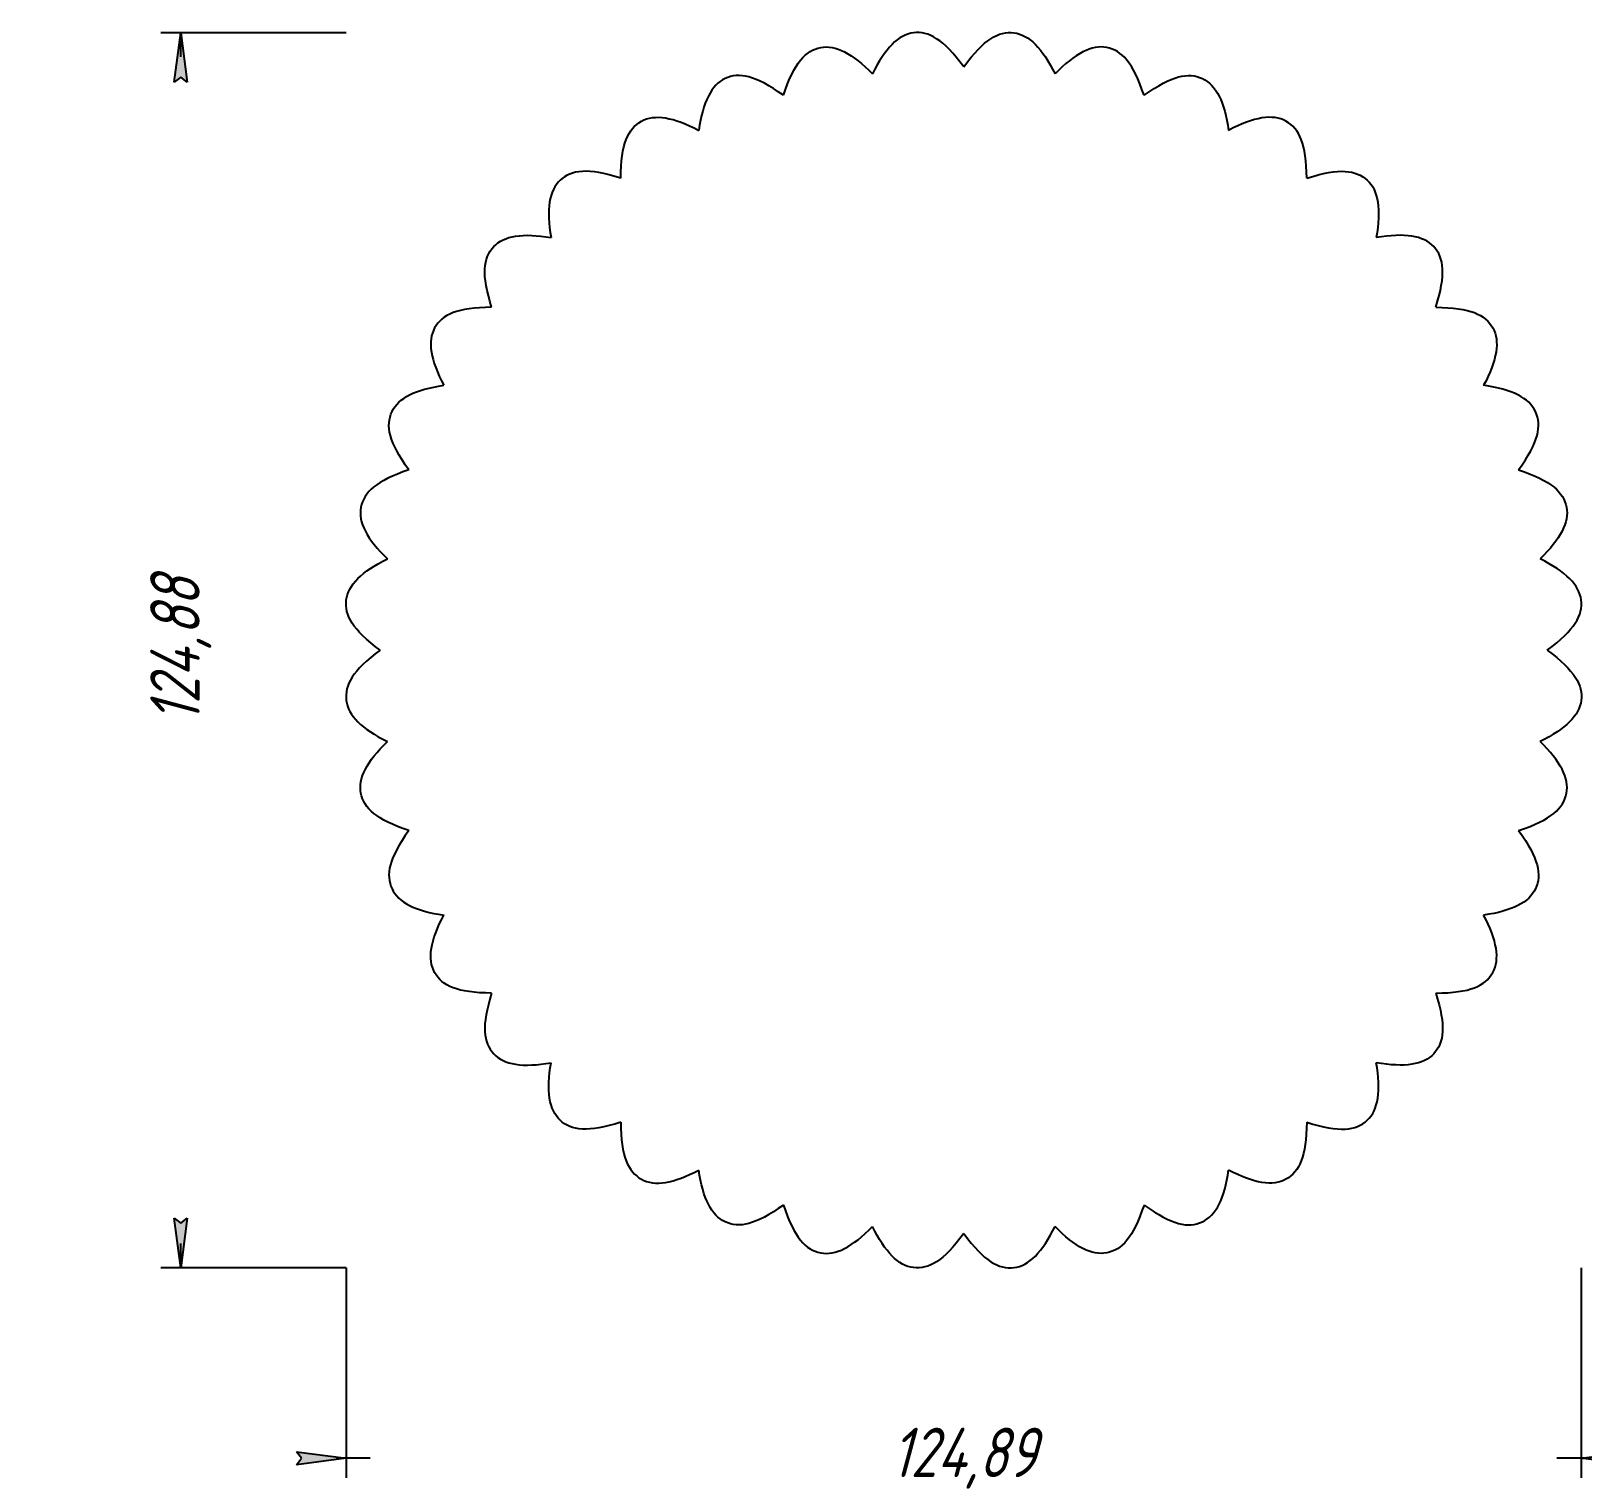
# Model space of a CAD drawing. Header units: millimetres. Extents: x -234 to 187, y -256 to 277.
# Drawn here: x -162.1 to -5.2, y -256.5 to -110.2 of the extents above; entities that cross this region are included whole.
import ezdxf

# ---------------------------------------------------------------- set-up
doc = ezdxf.new("R2010")
doc.units = ezdxf.units.MM
doc.linetypes.add('K5LT32769', pattern=[0])
doc.linetypes.add('K5LT_THIN', pattern=[0])
doc.styles.add('KDIMTEXTSTYLE', font='GOST_AU.SHX', dxfattribs={"width": 0.96, "oblique": 15, "height": 5})
doc.dimstyles.new('KDIMSTYLE (1.00)', dxfattribs={"dimtxt": 5, "dimasz": 1, "dimexe": 2, "dimexo": 0, "dimgap": 1, "dimtad": 1, "dimtxsty": 'KDIMTEXTSTYLE', "dimsah": 1, "dimcen": 0, "dimdle": 1, "dimadec": 0, "dimazin": 0, "dimtfac": 0.667, "dimtmove": 0, "dimatfit": 3, "dimfxl": 1, "dimtvp": 1, "dimtolj": 1, "dimtzin": 0, "dimarcsym": 0})

# ---------------------------------------------------------------- blocks, each defined once
blk = doc.blocks.new('KDIMARROW_01')
blk.add_hatch(color=0).paths.add_polyline_path([(0, 0), (-5, 0.658262491226197), (-4.5, 6e-16), (-5, -0.6582624912261956)])
at = {"color": 0, "linetype": 'K5LT_THIN'}
for p, q in [((-4.5, 6e-16), (-5, 0.658262491226197)), ((-5, 0.658262491226197), (0, 0)), ((0, 0), (-5, -0.6582624912261956)), ((-5, -0.6582624912261956), (-4.5, 6e-16)), ((0, 0), (-1, 0))]:
    blk.add_line(p, q, dxfattribs=at)

msp = doc.modelspace()

# ---------------------------------------------------------------- linework, layer by layer
at = {"color": 30, "linetype": 'K5LT32769', "true_color": 0xff8000}
for points in [[(-67.78498452229869, -113.7725372973801), (-69.87265181209968, -110.9576833198361), (-71.30265325474684, -110.1581755032983), (-72.86898917767184, -110.3384257121328), (-74.36847764743759, -110.5109832752101), (-75.75035390810442, -111.897816438588), (-77.01461795967231, -114.4989252022666)], [(-67.78498452229869, -113.7725372973801), (-65.6973172324977, -110.9576833198361), (-64.26731578985053, -110.1581755032983), (-62.70097986692554, -110.3384257121328), (-61.20149139715978, -110.5109832752101), (-59.81961513649296, -111.897816438588), (-58.55535108492506, -114.4989252022666)], [(-86.0169871904204, -116.6602028359663), (-84.90133532634408, -113.3379929470545), (-83.78838463844885, -112.1357210805486), (-82.24301027447436, -111.8231247971405), (-80.76358877469539, -111.5238693719141), (-79.02079133642805, -112.4158028402895), (-77.01461795967231, -114.4989252022666)], [(-49.55298185417697, -116.6602028359663), (-50.6686337182533, -113.3379929470545), (-51.78158440614853, -112.1357210805486), (-53.32695877012301, -111.8231247971405), (-54.80638026990197, -111.5238693719141), (-56.54917770816932, -112.4158028402895), (-58.55535108492506, -114.4989252022666)], [(-86.01698719042037, -116.6602028359663), (-88.8723144859869, -114.6282422893531), (-90.47938817877377, -114.3097599183645), (-91.91336178720923, -114.965212473124), (-93.28613684799059, -115.5926918879516), (-94.17182425456477, -117.3386718536658), (-94.57042400693174, -120.2031523702666)], [(-49.55298185417701, -116.6602028359663), (-46.69765455861047, -114.6282422893531), (-45.0905808658236, -114.3097599183645), (-43.65660725738815, -114.965212473124), (-42.28383219660678, -115.5926918879516), (-41.3981447900326, -117.3386718536658), (-40.99954503766562, -120.2031523702666)], [(-102.4643144075538, -125.0405346292593), (-102.4298857468616, -121.5361698801039), (-101.7429291814329, -120.0488207106442), (-100.3697883864111, -119.2739770371996), (-99.05524994075304, -118.532201829726), (-97.12212848092659, -118.8419269407484), (-94.57042400693174, -120.2031523702667)], [(-33.10565463704353, -125.0405346292593), (-33.14008329773578, -121.5361698801039), (-33.82703986316443, -120.0488207106442), (-35.20018065818625, -119.2739770371996), (-36.51471910384432, -118.532201829726), (-38.44784056367078, -118.8419269407484), (-40.99954503766563, -120.2031523702667)], [(-102.4643144075544, -125.0405346292586), (-105.8078023789612, -123.9903699693799), (-107.434636751697, -124.1840883174101), (-108.5958807177677, -125.2505829552281), (-109.7075655819292, -126.2715621647764), (-110.0103668801083, -128.205780248825), (-109.5042846123051, -131.0532372073737)], [(-33.10565463704297, -125.0405346292586), (-29.76216666563614, -123.9903699693799), (-28.13533229290039, -124.1840883174101), (-26.97408832682969, -125.2505829552281), (-25.86240346266821, -126.2715621647764), (-25.55960216448905, -128.205780248825), (-26.06568443229223, -131.0532372073737)], [(-115.5169871904206, -138.0932074121242), (-116.5671518502992, -134.7497194407174), (-116.3734335022689, -133.1228850679816), (-115.3069388644509, -131.9616411019109), (-114.2859596549025, -130.8499562377495), (-112.351741570854, -130.5471549395704), (-109.5042846123052, -131.0532372073737)], [(-20.05298185417682, -138.0932074121242), (-19.0028171942982, -134.7497194407174), (-19.19653554232846, -133.1228850679816), (-20.26303018014647, -131.9616411019109), (-21.28400938969483, -130.8499562377495), (-23.21822747374337, -130.5471549395704), (-26.06568443229213, -131.0532372073737)], [(-115.5169871904203, -138.0932074121245), (-119.0213519395758, -138.1276360728168), (-120.5087011090355, -138.8145926382456), (-121.28354478248, -140.1877334332674), (-122.0253199899535, -141.5022718789255), (-121.7155948789311, -143.4353933387519), (-120.3543694494127, -145.9870978127468)], [(-20.05298185417703, -138.0932074121245), (-16.54861710502159, -138.1276360728168), (-15.06126793556189, -138.8145926382456), (-14.28642426211742, -140.1877334332674), (-13.54464905464387, -141.5022718789255), (-13.85437416566627, -143.4353933387519), (-15.2155995951847, -145.9870978127468)], [(-123.8973189837126, -154.5405346292583), (-125.929279530326, -151.6852073336918), (-126.2477619013145, -150.078133640905), (-125.5923093465551, -148.6441600324695), (-124.9648299317276, -147.2713849716881), (-123.2188499660134, -146.3856975651139), (-120.3543694494126, -145.9870978127468)], [(-11.67265006088476, -154.5405346292583), (-9.640689514271372, -151.6852073336918), (-9.322207143282839, -150.078133640905), (-9.977659698042288, -148.6441600324695), (-10.60513911286982, -147.2713849716881), (-12.35111907858398, -146.3856975651139), (-15.21559959518478, -145.9870978127468)], [(-123.8973189837124, -154.5405346292584), (-127.2195288726243, -155.6561864933347), (-128.4218007391302, -156.7691371812299), (-128.7343970225383, -158.3145115452044), (-129.0336524477647, -159.7939330449834), (-128.1417189793893, -161.5367304832507), (-126.0585966174121, -163.5429038600065)], [(-11.67265006088493, -154.5405346292584), (-8.350440171973133, -155.6561864933347), (-7.148168305467209, -156.7691371812299), (-6.835572022059054, -158.3145115452044), (-6.536316596832719, -159.7939330449834), (-7.428250065208104, -161.5367304832507), (-9.511372427185236, -163.5429038600065)], [(-126.7849845222984, -172.7725372973802), (-129.5998384998424, -170.6848700075793), (-130.3993463163803, -169.2548685649321), (-130.2190961075457, -167.6885326420071), (-130.0465385444685, -166.1890441722413), (-128.6597053810905, -164.8071679115745), (-126.0585966174119, -163.5429038600066)], [(-8.78498452229897, -172.7725372973802), (-5.970130544754937, -170.6848700075793), (-5.170622728217097, -169.2548685649321), (-5.350872937051648, -167.6885326420071), (-5.523430500128896, -166.1890441722413), (-6.910263663506825, -164.8071679115745), (-9.51137242718545, -163.5429038600066)], [(-126.7849845222984, -172.7725372973799), (-129.5998384998424, -174.8602045871809), (-130.3993463163803, -176.2902060298281), (-130.2190961075457, -177.856541952753), (-130.0465385444685, -179.3560304225188), (-128.6597053810905, -180.7379066831857), (-126.0585966174119, -182.0021707347535)], [(-8.78498452229897, -172.7725372973799), (-5.970130544754937, -174.8602045871809), (-5.170622728217097, -176.2902060298281), (-5.350872937051648, -177.856541952753), (-5.523430500128896, -179.3560304225188), (-6.910263663506825, -180.7379066831857), (-9.51137242718545, -182.0021707347535)], [(-123.8973189837124, -191.0045399655017), (-127.2195288726243, -189.8888881014254), (-128.4218007391302, -188.7759374135302), (-128.7343970225383, -187.2305630495557), (-129.0336524477647, -185.7511415497767), (-128.1417189793893, -184.0083441115094), (-126.0585966174121, -182.0021707347537)], [(-11.67265006088493, -191.0045399655017), (-8.350440171973133, -189.8888881014254), (-7.148168305467209, -188.7759374135302), (-6.835572022059054, -187.2305630495557), (-6.536316596832719, -185.7511415497767), (-7.428250065208104, -184.0083441115094), (-9.511372427185236, -182.0021707347537)], [(-123.8973189837126, -191.0045399655018), (-125.929279530326, -193.8598672610683), (-126.2477619013145, -195.4669409538552), (-125.5923093465551, -196.9009145622906), (-124.9648299317276, -198.273689623072), (-123.2188499660134, -199.1593770296462), (-120.3543694494126, -199.5579767820133)], [(-11.67265006088476, -191.0045399655018), (-9.640689514271372, -193.8598672610683), (-9.322207143282839, -195.4669409538552), (-9.977659698042288, -196.9009145622906), (-10.60513911286982, -198.273689623072), (-12.35111907858398, -199.1593770296462), (-15.21559959518478, -199.5579767820133)], [(-115.5169871904203, -207.4518671826357), (-119.0213519395758, -207.4174385219433), (-120.5087011090355, -206.7304819565146), (-121.28354478248, -205.3573411614927), (-122.0253199899535, -204.0428027158346), (-121.7155948789311, -202.1096812560082), (-120.3543694494127, -199.5579767820134)], [(-20.05298185417703, -207.4518671826357), (-16.54861710502159, -207.4174385219433), (-15.06126793556189, -206.7304819565146), (-14.28642426211742, -205.3573411614927), (-13.54464905464387, -204.0428027158346), (-13.85437416566627, -202.1096812560082), (-15.2155995951847, -199.5579767820134)], [(-115.5169871904206, -207.4518671826359), (-116.5671518502992, -210.7953551540427), (-116.3734335022689, -212.4221895267785), (-115.3069388644509, -213.5834334928492), (-114.2859596549025, -214.6951183570106), (-112.351741570854, -214.9979196551897), (-109.5042846123052, -214.4918373873865)], [(-20.05298185417682, -207.4518671826359), (-19.0028171942982, -210.7953551540427), (-19.19653554232846, -212.4221895267785), (-20.26303018014647, -213.5834334928492), (-21.28400938969483, -214.6951183570106), (-23.21822747374337, -214.9979196551897), (-26.06568443229213, -214.4918373873865)], [(-102.4643144075544, -220.5045399655016), (-105.8078023789612, -221.5547046253802), (-107.434636751697, -221.36098627735), (-108.5958807177677, -220.2944916395321), (-109.7075655819292, -219.2735124299837), (-110.0103668801083, -217.3392943459351), (-109.5042846123051, -214.4918373873864)], [(-33.10565463704297, -220.5045399655016), (-29.76216666563614, -221.5547046253802), (-28.13533229290039, -221.36098627735), (-26.97408832682969, -220.2944916395321), (-25.86240346266821, -219.2735124299837), (-25.55960216448905, -217.3392943459351), (-26.06568443229223, -214.4918373873864)], [(-102.4643144075538, -220.5045399655008), (-102.4298857468616, -224.0089047146562), (-101.7429291814329, -225.496253884116), (-100.3697883864111, -226.2710975575605), (-99.05524994075304, -227.0128727650341), (-97.12212848092659, -226.7031476540117), (-94.57042400693174, -225.3419222244934)], [(-33.10565463704353, -220.5045399655008), (-33.14008329773578, -224.0089047146562), (-33.82703986316443, -225.496253884116), (-35.20018065818625, -226.2710975575605), (-36.51471910384432, -227.0128727650341), (-38.44784056367078, -226.7031476540117), (-40.99954503766563, -225.3419222244934)], [(-86.01698719042037, -228.8848717587938), (-88.8723144859869, -230.9168323054071), (-90.47938817877377, -231.2353146763956), (-91.91336178720923, -230.5798621216361), (-93.28613684799059, -229.9523827068086), (-94.17182425456477, -228.2064027410944), (-94.57042400693174, -225.3419222244936)], [(-49.55298185417701, -228.8848717587938), (-46.69765455861047, -230.9168323054071), (-45.0905808658236, -231.2353146763956), (-43.65660725738815, -230.5798621216361), (-42.28383219660678, -229.9523827068086), (-41.3981447900326, -228.2064027410944), (-40.99954503766562, -225.3419222244936)], [(-86.0169871904204, -228.8848717587938), (-84.90133532634408, -232.2070816477056), (-83.78838463844885, -233.4093535142115), (-82.24301027447436, -233.7219497976197), (-80.76358877469539, -234.021205222846), (-79.02079133642805, -233.1292717544706), (-77.01461795967231, -231.0461493924935)], [(-49.55298185417697, -228.8848717587938), (-50.6686337182533, -232.2070816477056), (-51.78158440614853, -233.4093535142115), (-53.32695877012301, -233.7219497976197), (-54.80638026990197, -234.021205222846), (-56.54917770816932, -233.1292717544706), (-58.55535108492506, -231.0461493924935)], [(-67.78498452229869, -231.77253729738), (-69.87265181209968, -234.587391274924), (-71.30265325474684, -235.3868990914619), (-72.86898917767184, -235.2066488826273), (-74.36847764743759, -235.0340913195501), (-75.75035390810442, -233.6472581561721), (-77.01461795967231, -231.0461493924935)], [(-67.78498452229869, -231.77253729738), (-65.6973172324977, -234.587391274924), (-64.26731578985053, -235.3868990914619), (-62.70097986692554, -235.2066488826273), (-61.20149139715978, -235.0340913195501), (-59.81961513649296, -233.6472581561721), (-58.55535108492506, -231.0461493924935)]]:
    msp.add_open_spline(points, degree=3, knots=[0, 0, 0, 0, 1, 1, 1, 2, 2, 2, 2], dxfattribs=at)

# ---------------------------------------------------------------- dimensions: what is measured, and where the dimension line sits
at = {"color": 7}
msp.add_linear_dim(base=(-146.9524101981453, -110.3384257121328), p1=(-130.2425627599359, -235.2215872974043), p2=(-130.2425627599359, -110.3384257121328), angle=90, location=(-146.9524101981453, -172.7800065047686), dimstyle='KDIMSTYLE (1.00)', override={"dimexo": 0, "dimpost": '\\H5.0;\\W0.965;\\Q15;<>', "dimblk1": 'KDIMARROW_01', "dimblk2": 'KDIMARROW_01', "dimse1": 0, "dimse2": 0, "dimclrt": 7, "dimtolj": 1}, dxfattribs=at).render()
msp.add_linear_dim(base=(-130.2425627599359, -254.4816307526484), p1=(-5.350872937051653, -235.2215872974043), p2=(-130.2425627599359, -235.2215872974043), location=(-67.79671784849378, -254.4816307526484), dimstyle='KDIMSTYLE (1.00)', override={"dimexo": 0, "dimpost": '\\H5.0;\\W0.965;\\Q15;<>', "dimblk1": 'KDIMARROW_01', "dimblk2": 'KDIMARROW_01', "dimse1": 0, "dimse2": 0, "dimclrt": 7, "dimtolj": 1}, dxfattribs=at).render()

doc.saveas('drawing.dxf')
